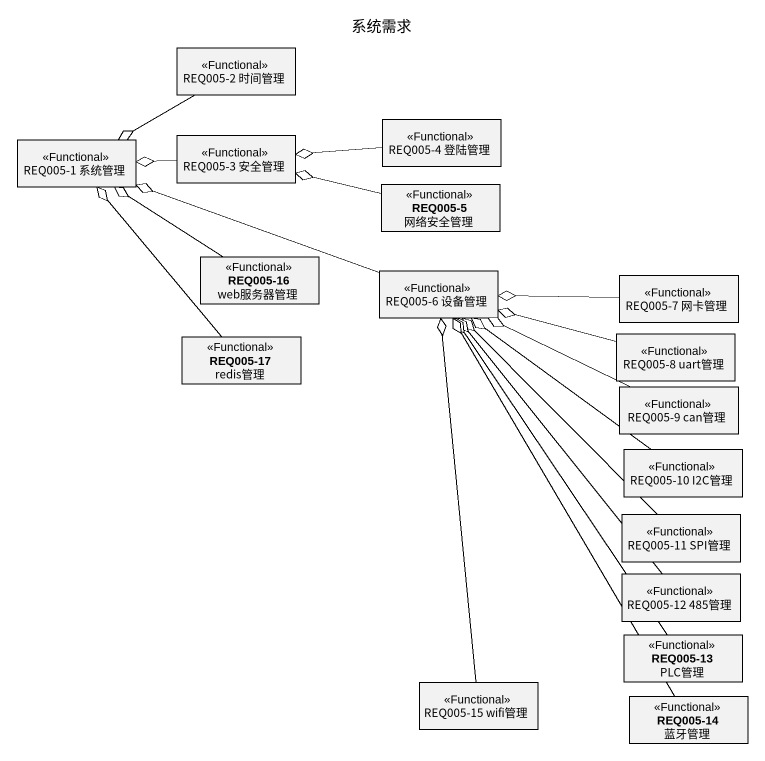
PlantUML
@startuml
title 系统需求
hide circle
hide empty members
class "REQ005-2 时间管理" as REQ005_2_时间管理 <<Functional>>
class "REQ005-4 登陆管理" as REQ005_4_登陆管理 <<Functional>>
class "REQ005-1 系统管理" as REQ005_1_系统管理 <<Functional>>
class "REQ005-3 安全管理" as REQ005_3_安全管理 <<Functional>>
class "REQ005-5 网络安全管理" as REQ005_5_网络安全管理 <<Functional>>
class "REQ005-16 web服务器管理" as REQ005_16_web服务器管理 <<Functional>>
class "REQ005-6 设备管理" as REQ005_6_设备管理 <<Functional>>
class "REQ005-7 网卡管理" as REQ005_7_网卡管理 <<Functional>>
class "REQ005-17 redis管理" as REQ005_17_redis管理 <<Functional>>
class "REQ005-8 uart管理" as REQ005_8_uart管理 <<Functional>>
class "REQ005-9 can管理" as REQ005_9_can管理 <<Functional>>
class "REQ005-10 I2C管理" as REQ005_10_I2C管理 <<Functional>>
class "REQ005-11 SPI管理" as REQ005_11_SPI管理 <<Functional>>
class "REQ005-12 485管理" as REQ005_12_485管理 <<Functional>>
class "REQ005-13 PLC管理" as REQ005_13_PLC管理 <<Functional>>
class "REQ005-15 wifi管理" as REQ005_15_wifi管理 <<Functional>>
class "REQ005-14 蓝牙管理" as REQ005_14_蓝牙管理 <<Functional>>
REQ005_2_时间管理 -left-o REQ005_1_系统管理
REQ005_4_登陆管理 -left-o REQ005_3_安全管理
REQ005_3_安全管理 -left-o REQ005_1_系统管理
REQ005_5_网络安全管理 -left-o REQ005_3_安全管理
REQ005_16_web服务器管理 -up-o REQ005_1_系统管理
REQ005_6_设备管理 -left-o REQ005_1_系统管理
REQ005_7_网卡管理 -left-o REQ005_6_设备管理
REQ005_17_redis管理 -up-o REQ005_1_系统管理
REQ005_8_uart管理 -left-o REQ005_6_设备管理
REQ005_9_can管理 -left-o REQ005_6_设备管理
REQ005_10_I2C管理 -up-o REQ005_6_设备管理
REQ005_11_SPI管理 -up-o REQ005_6_设备管理
REQ005_12_485管理 -up-o REQ005_6_设备管理
REQ005_13_PLC管理 -up-o REQ005_6_设备管理
REQ005_15_wifi管理 -up-o REQ005_6_设备管理
REQ005_14_蓝牙管理 -up-o REQ005_6_设备管理
@enduml
